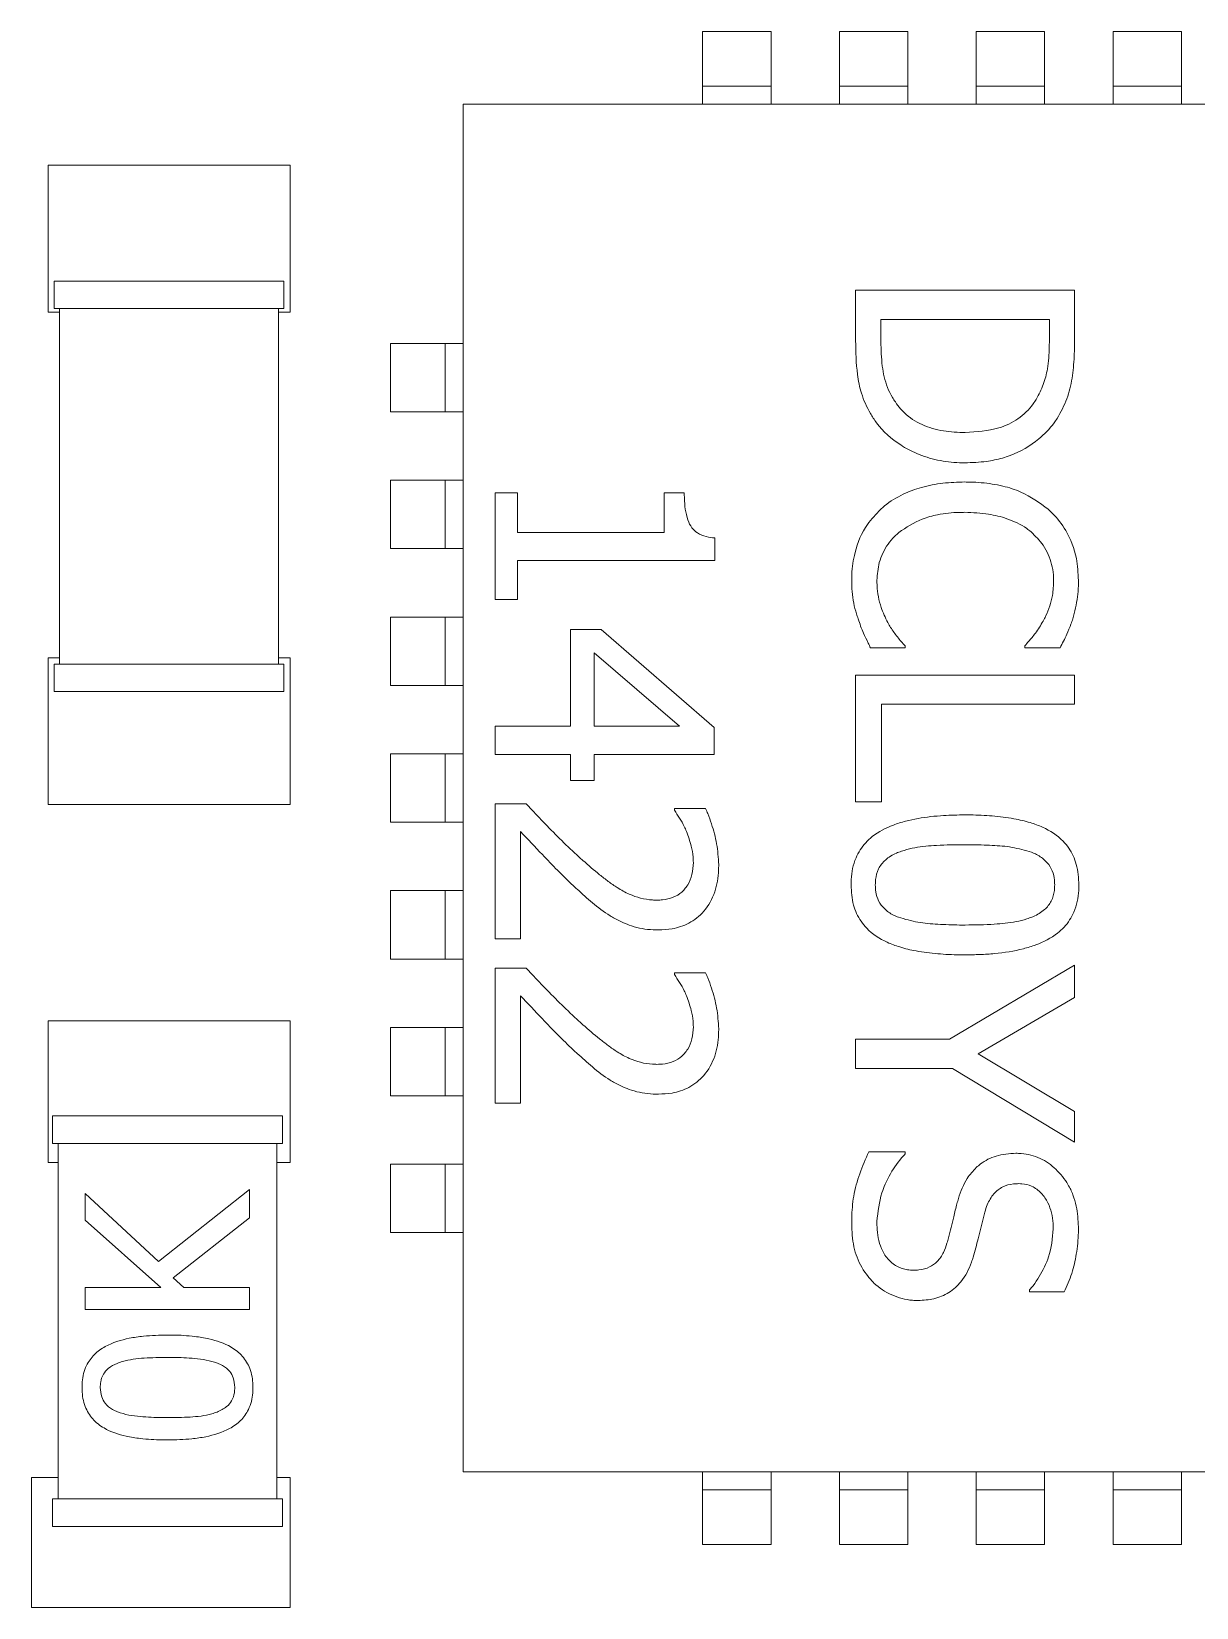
# Model space of a CAD drawing. Header units: millimetres. Extents: x 293 to 902, y 110 to 719.
# Drawn here: x 575.21 to 579.47, y 403.11 to 408.87 of the extents above; entities that cross this region are included whole.
import ezdxf

# ---------------------------------------------------------------- set-up
doc = ezdxf.new("R2010")
doc.units = ezdxf.units.MM

msp = doc.modelspace()

# ---------------------------------------------------------------- linework, layer by layer
at = {"color": 7, "linetype": 'Continuous', "lineweight": 15}
for p, q in [((577.9151, 408.8674), (577.6651, 408.8674)), ((577.6651, 408.6674), (577.6651, 408.8674)), ((577.9151, 408.8674), (577.9151, 408.6674)), ((578.4151, 408.8674), (578.1651, 408.8674)), ((578.1651, 408.6674), (578.1651, 408.8674)), ((578.4151, 408.8674), (578.4151, 408.6674)), ((578.9151, 408.8674), (578.6651, 408.8674)), ((578.6651, 408.6674), (578.6651, 408.8674)), ((578.9151, 408.8674), (578.9151, 408.6674)), ((579.4151, 408.8674), (579.1651, 408.8674)), ((579.1651, 408.6674), (579.1651, 408.8674)), ((579.4151, 408.8674), (579.4151, 408.6674)), ((577.9151, 408.6674), (577.6651, 408.6674)), ((577.6651, 408.6674), (577.6651, 408.6021)), ((577.9151, 408.6021), (577.9151, 408.6674)), ((578.4151, 408.6674), (578.1651, 408.6674)), ((578.1651, 408.6674), (578.1651, 408.6021)), ((578.4151, 408.6021), (578.4151, 408.6674)), ((578.9151, 408.6674), (578.6651, 408.6674)), ((578.6651, 408.6674), (578.6651, 408.6021)), ((578.9151, 408.6021), (578.9151, 408.6674)), ((579.4151, 408.6674), (579.1651, 408.6674)), ((579.1651, 408.6674), (579.1651, 408.6021)), ((579.4151, 408.6021), (579.4151, 408.6674)), ((576.7901, 403.6021), (576.7901, 408.6021)), ((576.7901, 408.6021), (581.7901, 408.6021)), ((575.2735, 408.379), (576.1578, 408.379)), ((575.2735, 407.8413), (575.2735, 408.379)), ((576.1578, 408.379), (576.1578, 407.8413)), ((576.1351, 407.9545), (575.2951, 407.9545)), ((575.2951, 407.8545), (575.2951, 407.9545)), ((576.1351, 407.9545), (576.1351, 407.8545)), ((578.2243, 407.9216), (579.0243, 407.9216)), ((578.2243, 407.7375), (578.2243, 407.9216)), ((579.0243, 407.9216), (579.0243, 407.7394)), ((575.2951, 407.8545), (576.1351, 407.8545)), ((575.3151, 406.5545), (575.3151, 407.8545)), ((576.1151, 407.8545), (576.1151, 406.5545)), ((575.3151, 407.8413), (575.2735, 407.8413)), ((576.1578, 407.8413), (576.1151, 407.8413)), ((578.3164, 407.7342), (578.3164, 407.8153)), ((578.3164, 407.8153), (578.9323, 407.8153)), ((578.9323, 407.8153), (578.9323, 407.7342)), ((576.5248, 407.7271), (576.5248, 407.4771)), ((576.5248, 407.7271), (576.7248, 407.7271)), ((576.7248, 407.7271), (576.7248, 407.4771)), ((576.7901, 407.7271), (576.7248, 407.7271)), ((576.7248, 407.4771), (576.5248, 407.4771)), ((576.7248, 407.4771), (576.7901, 407.4771)), ((576.5248, 407.2271), (576.5248, 406.9771)), ((576.5248, 407.2271), (576.7248, 407.2271)), ((576.7248, 407.2271), (576.7248, 406.9771)), ((576.7901, 407.2271), (576.7248, 407.2271)), ((576.9072, 407.1816), (576.9888, 407.1816)), ((576.9072, 406.7913), (576.9072, 407.1816)), ((576.9888, 407.1816), (576.9888, 407.0363)), ((577.525, 407.1816), (577.5982, 407.1816)), ((577.525, 407.0363), (577.525, 407.1816)), ((576.9888, 407.0363), (577.525, 407.0363)), ((577.7098, 407.0162), (577.7098, 406.9333)), ((576.7248, 406.9771), (576.5248, 406.9771)), ((576.7248, 406.9771), (576.7901, 406.9771)), ((577.7098, 406.9333), (576.9888, 406.9333)), ((576.9888, 406.9333), (576.9888, 406.7913)), ((576.9888, 406.7913), (576.9072, 406.7913)), ((576.5248, 406.7271), (576.5248, 406.4771)), ((576.5248, 406.7271), (576.7248, 406.7271)), ((576.7248, 406.7271), (576.7248, 406.4771)), ((576.7901, 406.7271), (576.7248, 406.7271)), ((577.182, 406.6811), (577.2948, 406.6811)), ((577.182, 406.3277), (577.182, 406.6811)), ((577.2948, 406.6811), (577.7072, 406.3232)), ((577.2683, 406.5968), (577.5807, 406.3277)), ((577.2683, 406.3277), (577.2683, 406.5968)), ((578.4059, 406.614), (578.2788, 406.614)), ((578.4059, 406.6217), (578.4059, 406.614)), ((578.8428, 406.614), (578.8428, 406.6224)), ((578.9712, 406.614), (578.8428, 406.614)), ((575.2735, 406.5781), (575.3151, 406.5781)), ((575.2735, 406.0425), (575.2735, 406.5781)), ((575.2951, 406.5545), (576.1351, 406.5545)), ((575.2951, 406.4545), (575.2951, 406.5545)), ((576.1151, 406.5781), (576.1578, 406.5781)), ((576.1351, 406.4545), (576.1351, 406.5545)), ((576.1578, 406.5781), (576.1578, 406.0425)), ((576.7248, 406.4771), (576.5248, 406.4771)), ((576.7248, 406.4771), (576.7901, 406.4771)), ((578.2243, 406.5148), (579.0243, 406.5148)), ((578.2243, 406.0512), (578.2243, 406.5148)), ((579.0243, 406.5148), (579.0243, 406.4085)), ((576.1351, 406.4545), (575.2951, 406.4545)), ((579.0243, 406.4085), (578.319, 406.4085)), ((578.319, 406.4085), (578.319, 406.0512)), ((576.9072, 406.3277), (577.182, 406.3277)), ((576.9072, 406.2247), (576.9072, 406.3277)), ((577.5807, 406.3277), (577.2683, 406.3277)), ((577.7072, 406.3232), (577.7072, 406.2247)), ((576.5248, 406.2271), (576.5248, 405.9771)), ((576.5248, 406.2271), (576.7248, 406.2271)), ((576.7901, 406.2271), (576.7248, 406.2271)), ((576.7248, 406.2271), (576.7248, 405.9771)), ((577.182, 406.2247), (576.9072, 406.2247)), ((577.182, 406.1294), (577.182, 406.2247)), ((577.7072, 406.2247), (577.2683, 406.2247)), ((577.2683, 406.2247), (577.2683, 406.1294)), ((577.2683, 406.1294), (577.182, 406.1294)), ((576.1578, 406.0425), (575.2735, 406.0425)), ((576.9072, 406.0438), (577.0206, 406.0438)), ((576.9072, 405.5504), (576.9072, 406.0438)), ((577.5619, 406.0269), (577.676, 406.0269)), ((577.5619, 406.0211), (577.5619, 406.0269)), ((578.319, 406.0512), (578.2243, 406.0512)), ((576.7248, 405.9771), (576.5248, 405.9771)), ((576.7248, 405.9771), (576.7901, 405.9771)), ((576.9999, 405.9433), (576.9999, 405.5504)), ((576.5248, 405.7271), (576.5248, 405.4771)), ((576.5248, 405.7271), (576.7248, 405.7271)), ((576.7901, 405.7271), (576.7248, 405.7271)), ((576.7248, 405.7271), (576.7248, 405.4771)), ((576.9999, 405.5504), (576.9072, 405.5504)), ((576.7248, 405.4771), (576.5248, 405.4771)), ((576.7248, 405.4771), (576.7901, 405.4771)), ((576.9072, 405.4435), (577.0206, 405.4435)), ((576.9072, 404.9501), (576.9072, 405.4435)), ((578.5673, 405.1838), (579.0243, 405.4542)), ((579.0243, 405.4542), (579.0243, 405.3362)), ((577.5619, 405.4208), (577.5619, 405.4266)), ((577.5619, 405.4266), (577.676, 405.4266)), ((576.9999, 405.343), (576.9999, 404.9501)), ((579.0243, 405.3362), (578.6723, 405.13)), ((575.2735, 405.2507), (576.1578, 405.2507)), ((575.2735, 404.7338), (575.2735, 405.2507)), ((576.1578, 405.2507), (576.1578, 404.7338)), ((576.5248, 405.2271), (576.5248, 404.9771)), ((576.5248, 405.2271), (576.7248, 405.2271)), ((576.7248, 405.2271), (576.7248, 404.9771)), ((576.7901, 405.2271), (576.7248, 405.2271)), ((578.2243, 405.1838), (578.5673, 405.1838)), ((578.2243, 405.0775), (578.2243, 405.1838)), ((578.6723, 405.13), (579.0243, 404.92)), ((578.5783, 405.0775), (578.2243, 405.0775)), ((579.0243, 404.8072), (578.5783, 405.0775)), ((576.7248, 404.9771), (576.5248, 404.9771)), ((576.7248, 404.9771), (576.7901, 404.9771)), ((576.9999, 404.9501), (576.9072, 404.9501)), ((579.0243, 404.92), (579.0243, 404.8072)), ((576.1298, 404.9034), (575.2898, 404.9034)), ((575.2898, 404.8034), (575.2898, 404.9034)), ((576.1298, 404.9034), (576.1298, 404.8034)), ((575.2898, 404.8034), (576.1298, 404.8034)), ((575.3098, 403.5034), (575.3098, 404.8034)), ((576.1098, 404.8034), (576.1098, 403.5034)), ((578.2723, 404.7728), (578.4059, 404.7728)), ((578.4059, 404.7728), (578.4059, 404.765)), ((575.3098, 404.7338), (575.2735, 404.7338)), ((576.1578, 404.7338), (576.1098, 404.7338)), ((576.5248, 404.7271), (576.5248, 404.4771)), ((576.5248, 404.7271), (576.7248, 404.7271)), ((576.7248, 404.7271), (576.7248, 404.4771)), ((576.7901, 404.7271), (576.7248, 404.7271)), ((575.6774, 404.3712), (576.0095, 404.6342)), ((576.0095, 404.6342), (576.0095, 404.5307)), ((575.4095, 404.6197), (575.6774, 404.3712)), ((575.4095, 404.5224), (575.4095, 404.6197)), ((575.6852, 404.2764), (575.4095, 404.5224)), ((576.0095, 404.5307), (575.7304, 404.3114)), ((576.7248, 404.4771), (576.5248, 404.4771)), ((576.7248, 404.4771), (576.7901, 404.4771)), ((575.7304, 404.3114), (575.7698, 404.2764)), ((575.4095, 404.2764), (575.6852, 404.2764)), ((575.4095, 404.1966), (575.4095, 404.2764)), ((575.7698, 404.2764), (576.0095, 404.2764)), ((576.0095, 404.2764), (576.0095, 404.1966)), ((578.8597, 404.26), (578.8597, 404.2678)), ((578.9867, 404.26), (578.8597, 404.26)), ((576.0095, 404.1966), (575.4095, 404.1966)), ((581.7901, 403.6021), (576.7901, 403.6021)), ((577.6651, 403.6021), (577.6651, 403.5369)), ((577.9151, 403.5369), (577.9151, 403.6021)), ((578.1651, 403.6021), (578.1651, 403.5369)), ((578.4151, 403.5369), (578.4151, 403.6021)), ((578.6651, 403.6021), (578.6651, 403.5369)), ((578.9151, 403.5369), (578.9151, 403.6021)), ((579.1651, 403.6021), (579.1651, 403.5369)), ((579.4151, 403.5369), (579.4151, 403.6021)), ((575.2129, 403.5818), (575.3098, 403.5818)), ((575.2129, 403.1068), (575.2129, 403.5818)), ((576.1098, 403.5818), (576.1578, 403.5818)), ((576.1578, 403.5818), (576.1578, 403.1068)), ((577.6651, 403.5369), (577.9151, 403.5369)), ((577.6651, 403.3369), (577.6651, 403.5369)), ((577.9151, 403.5369), (577.9151, 403.3369)), ((578.1651, 403.5369), (578.4151, 403.5369)), ((578.1651, 403.3369), (578.1651, 403.5369)), ((578.4151, 403.5369), (578.4151, 403.3369)), ((578.6651, 403.5369), (578.9151, 403.5369)), ((578.6651, 403.3369), (578.6651, 403.5369)), ((578.9151, 403.5369), (578.9151, 403.3369)), ((579.1651, 403.5369), (579.4151, 403.5369)), ((579.1651, 403.3369), (579.1651, 403.5369)), ((579.4151, 403.5369), (579.4151, 403.3369)), ((575.2898, 403.5034), (576.1298, 403.5034)), ((575.2898, 403.4034), (575.2898, 403.5034)), ((576.1298, 403.4034), (576.1298, 403.5034)), ((576.1298, 403.4034), (575.2898, 403.4034)), ((577.6651, 403.3369), (577.9151, 403.3369)), ((578.1651, 403.3369), (578.4151, 403.3369)), ((578.6651, 403.3369), (578.9151, 403.3369)), ((579.1651, 403.3369), (579.4151, 403.3369)), ((576.1578, 403.1068), (575.2129, 403.1068))]:
    msp.add_line(p, q, dxfattribs=at)
for points, knots in [([(578.2885, 407.4542), (578.2851, 407.4599), (578.2677, 407.4884), (578.2441, 407.5409), (578.2263, 407.6312), (578.2251, 407.6961), (578.2243, 407.7375)], [0, 0, 0, 0, 0.067889, 0.340766, 0.579261, 1, 1, 1, 1]), ([(579.0243, 407.7394), (579.0243, 407.7327), (579.0242, 407.6994), (579.0221, 407.6527), (579.0143, 407.5874), (578.9989, 407.5227), (578.9737, 407.4765), (578.9608, 407.4529)], [0, 0, 0, 0, 0.067223, 0.336292, 0.470803, 0.730157, 1, 1, 1, 1]), ([(578.3696, 407.5132), (578.3659, 407.5187), (578.3472, 407.5467), (578.3302, 407.5916), (578.3185, 407.661), (578.3172, 407.7043), (578.3164, 407.7342)], [0, 0, 0, 0, 0.086732, 0.4377, 0.611262, 1, 1, 1, 1]), ([(578.9323, 407.7342), (578.9322, 407.7276), (578.932, 407.6942), (578.9282, 407.6412), (578.9122, 407.5762), (578.8937, 407.5408), (578.8843, 407.5229)], [0, 0, 0, 0, 0.091177, 0.45661, 0.723747, 1, 1, 1, 1]), ([(578.625, 407.4017), (578.6183, 407.4017), (578.5849, 407.4021), (578.5245, 407.4084), (578.4483, 407.4351), (578.3972, 407.4753), (578.3757, 407.5047), (578.3696, 407.5132)], [0, 0, 0, 0, 0.068882, 0.345341, 0.62345, 0.892423, 1, 1, 1, 1]), ([(578.8843, 407.5229), (578.8807, 407.5173), (578.863, 407.4899), (578.8199, 407.4487), (578.7343, 407.4082), (578.6666, 407.4042), (578.625, 407.4017)], [0, 0, 0, 0, 0.066968, 0.326622, 0.585639, 1, 1, 1, 1]), ([(578.6237, 407.2908), (578.617, 407.2909), (578.5836, 407.2913), (578.5369, 407.2969), (578.4851, 407.3105), (578.4392, 407.3275), (578.3724, 407.3628), (578.3192, 407.4097), (578.2925, 407.4484), (578.2885, 407.4542)], [0, 0, 0, 0, 0.051611, 0.258733, 0.362051, 0.465377, 0.6368, 0.945505, 1, 1, 1, 1]), ([(578.9608, 407.4529), (578.957, 407.4474), (578.938, 407.4198), (578.8865, 407.3659), (578.8181, 407.3267), (578.7515, 407.3051), (578.6964, 407.2933), (578.6501, 407.2917), (578.6237, 407.2908)], [0, 0, 0, 0, 0.051327, 0.257971, 0.568124, 0.644351, 0.797059, 1, 1, 1, 1]), ([(578.3151, 407.1203), (578.3201, 407.1247), (578.3452, 407.147), (578.3949, 407.1769), (578.4674, 407.2036), (578.5434, 407.2184), (578.5967, 407.22), (578.6237, 407.2208)], [0, 0, 0, 0, 0.060321, 0.303299, 0.518064, 0.756535, 1, 1, 1, 1]), ([(578.6237, 407.2208), (578.6304, 407.2207), (578.6504, 407.2206), (578.6971, 407.218), (578.7595, 407.2084), (578.8453, 407.1812), (578.8962, 407.1443), (578.9284, 407.1209)], [0, 0, 0, 0, 0.061092, 0.183313, 0.428292, 0.638814, 1, 1, 1, 1]), ([(577.5982, 407.1816), (577.5983, 407.1749), (577.5987, 407.1414), (577.6037, 407.0966), (577.6236, 407.0535), (577.6475, 407.032), (577.6771, 407.0201), (577.6992, 407.0175), (577.7098, 407.0162)], [0, 0, 0, 0, 0.088265, 0.443955, 0.586044, 0.705648, 0.859622, 1, 1, 1, 1]), ([(578.2101, 406.8629), (578.2102, 406.8696), (578.2106, 406.9031), (578.2209, 406.9737), (578.2554, 407.0581), (578.2984, 407.1028), (578.3151, 407.1203)], [0, 0, 0, 0, 0.07005, 0.351575, 0.747062, 1, 1, 1, 1]), ([(578.6237, 407.1099), (578.617, 407.1099), (578.5836, 407.1096), (578.5309, 407.1043), (578.4537, 407.0837), (578.4096, 407.0545), (578.3819, 407.036)], [0, 0, 0, 0, 0.077668, 0.389199, 0.615332, 1, 1, 1, 1]), ([(578.8655, 407.0386), (578.8602, 407.0427), (578.8337, 407.0634), (578.7815, 407.0873), (578.7048, 407.1068), (578.6528, 407.1088), (578.6237, 407.1099)], [0, 0, 0, 0, 0.078031, 0.393199, 0.660708, 1, 1, 1, 1]), ([(578.9284, 407.1209), (578.9333, 407.1164), (578.9579, 407.0936), (579.0009, 407.0375), (579.0341, 406.9514), (579.0373, 406.8879), (579.0386, 406.861)], [0, 0, 0, 0, 0.068872, 0.346428, 0.722105, 1, 1, 1, 1]), ([(578.3819, 407.036), (578.3769, 407.0316), (578.3533, 407.0104), (578.3276, 406.9733), (578.3063, 406.9177), (578.3038, 406.8834), (578.3021, 406.8616)], [0, 0, 0, 0, 0.101373, 0.481734, 0.669807, 1, 1, 1, 1]), ([(578.9478, 406.8616), (578.9477, 406.8683), (578.9469, 406.9006), (578.935, 406.945), (578.9062, 406.9985), (578.8813, 407.023), (578.8655, 407.0386)], [0, 0, 0, 0, 0.099607, 0.481988, 0.671124, 1, 1, 1, 1]), ([(578.2334, 406.7203), (578.2314, 406.7266), (578.2252, 406.7457), (578.2164, 406.7787), (578.2106, 406.8202), (578.2102, 406.8486), (578.2101, 406.8629)], [0, 0, 0, 0, 0.13769, 0.413245, 0.704667, 1, 1, 1, 1]), ([(578.3021, 406.8616), (578.3022, 406.855), (578.3028, 406.8214), (578.3128, 406.7676), (578.333, 406.725), (578.3417, 406.7067)], [0, 0, 0, 0, 0.124049, 0.624444, 1, 1, 1, 1]), ([(578.9096, 406.7125), (578.9127, 406.7184), (578.922, 406.7361), (578.9342, 406.7673), (578.9461, 406.8112), (578.9472, 406.8431), (578.9478, 406.8616)], [0, 0, 0, 0, 0.128625, 0.386214, 0.643969, 1, 1, 1, 1]), ([(579.0386, 406.861), (579.0385, 406.8543), (579.0383, 406.8343), (579.0356, 406.8006), (579.0287, 406.7602), (579.0215, 406.7336), (579.0179, 406.7203)], [0, 0, 0, 0, 0.140195, 0.420776, 0.709411, 1, 1, 1, 1]), ([(578.2788, 406.614), (578.276, 406.62), (578.2676, 406.6382), (578.25, 406.6725), (578.2395, 406.7027), (578.2334, 406.7203)], [0, 0, 0, 0, 0.172859, 0.518596, 1, 1, 1, 1]), ([(578.3417, 406.7067), (578.3451, 406.7009), (578.3558, 406.6828), (578.3765, 406.6538), (578.396, 406.6325), (578.4059, 406.6217)], [0, 0, 0, 0, 0.1874954, 0.59158, 1, 1, 1, 1]), ([(578.8428, 406.6224), (578.8472, 406.6274), (578.8605, 406.6424), (578.885, 406.6708), (578.9007, 406.6974), (578.9096, 406.7125)], [0, 0, 0, 0, 0.1779292, 0.5338486, 1, 1, 1, 1]), ([(579.0179, 406.7203), (579.0157, 406.714), (579.0093, 406.695), (578.9944, 406.6592), (578.9797, 406.6306), (578.9712, 406.614)], [0, 0, 0, 0, 0.172084, 0.516417, 1, 1, 1, 1]), ([(577.0206, 406.0438), (577.0252, 406.0389), (577.048, 406.0147), (577.091, 405.9698), (577.1498, 405.9094), (577.192, 405.8702), (577.2132, 405.8506)], [0, 0, 0, 0, 0.073306, 0.366538, 0.683113, 1, 1, 1, 1]), ([(577.606, 405.9433), (577.6034, 405.9495), (577.5963, 405.9662), (577.5813, 405.9921), (577.5684, 406.0114), (577.5619, 406.0211)], [0, 0, 0, 0, 0.223386, 0.610463, 1, 1, 1, 1]), ([(577.676, 406.0269), (577.6788, 406.0209), (577.6872, 406.0027), (577.7015, 405.9599), (577.7193, 405.8982), (577.7224, 405.8476), (577.724, 405.8221)], [0, 0, 0, 0, 0.094543, 0.283685, 0.63821, 1, 1, 1, 1]), ([(578.2075, 405.7478), (578.2076, 405.7545), (578.2082, 405.7882), (578.2196, 405.8439), (578.2523, 405.8953), (578.2981, 405.9378), (578.3488, 405.9637), (578.4217, 405.9862), (578.4834, 405.9965), (578.556, 406.0029), (578.5976, 406.0035), (578.6237, 406.0039)], [0, 0, 0, 0, 0.036202, 0.182752, 0.301594, 0.360356, 0.520211, 0.604765, 0.774117, 0.858573, 1, 1, 1, 1]), ([(578.6237, 406.0039), (578.6304, 406.0039), (578.6637, 406.0038), (578.7237, 406.0011), (578.797, 405.9922), (578.8587, 405.9778), (578.9212, 405.9552), (578.9707, 405.9234), (579.0107, 405.8746), (579.036, 405.8207), (579.039, 405.7733), (579.0405, 405.7478)], [0, 0, 0, 0, 0.036106, 0.180596, 0.32517, 0.43528, 0.522462, 0.685395, 0.744613, 0.863033, 1, 1, 1, 1]), ([(577.2073, 405.732), (577.2024, 405.7365), (577.1779, 405.7591), (577.1349, 405.801), (577.0711, 405.8674), (577.0264, 405.9151), (576.9999, 405.9433)], [0, 0, 0, 0, 0.067519, 0.337632, 0.607729, 1, 1, 1, 1]), ([(577.6313, 405.8299), (577.6311, 405.8365), (577.6306, 405.8566), (577.6237, 405.8952), (577.6125, 405.9255), (577.606, 405.9433)], [0, 0, 0, 0, 0.171289, 0.514705, 1, 1, 1, 1]), ([(578.3825, 405.8678), (578.3888, 405.87), (578.4204, 405.8813), (578.467, 405.8891), (578.5414, 405.8942), (578.5892, 405.8947), (578.6237, 405.895)], [0, 0, 0, 0, 0.0820612, 0.4120658, 0.5761378, 1, 1, 1, 1]), ([(578.6237, 405.895), (578.6304, 405.895), (578.6637, 405.8949), (578.7211, 405.8927), (578.7968, 405.888), (578.8438, 405.8741), (578.8675, 405.8671)], [0, 0, 0, 0, 0.081162, 0.405906, 0.700357, 1, 1, 1, 1]), ([(577.2132, 405.8506), (577.2181, 405.8461), (577.2428, 405.8238), (577.2782, 405.7933), (577.3204, 405.7606), (577.3558, 405.7357), (577.4073, 405.7068), (577.4581, 405.6933), (577.4928, 405.6925), (577.4984, 405.6924)], [0, 0, 0, 0, 0.059937, 0.299739, 0.419631, 0.539556, 0.68854, 0.949194, 1, 1, 1, 1]), ([(578.2963, 405.7478), (578.2965, 405.7545), (578.2971, 405.7747), (578.3058, 405.8082), (578.3332, 405.8425), (578.3617, 405.8596), (578.3795, 405.8666), (578.3825, 405.8678)], [0, 0, 0, 0, 0.126484, 0.382208, 0.639139, 0.937731, 1, 1, 1, 1]), ([(578.8675, 405.8671), (578.8736, 405.8645), (578.8921, 405.8565), (578.9187, 405.8381), (578.9413, 405.8079), (578.9506, 405.7766), (578.9514, 405.7564), (578.9517, 405.7478)], [0, 0, 0, 0, 0.128031, 0.386116, 0.611398, 0.836492, 1, 1, 1, 1]), ([(577.724, 405.8221), (577.7239, 405.8154), (577.7234, 405.7819), (577.7138, 405.7211), (577.6757, 405.6513), (577.618, 405.6056), (577.5587, 405.5859), (577.5207, 405.5842), (577.5042, 405.5835)], [0, 0, 0, 0, 0.054682, 0.275096, 0.497792, 0.689032, 0.865086, 1, 1, 1, 1]), ([(577.5989, 405.732), (577.603, 405.7372), (577.6154, 405.7532), (577.6287, 405.7866), (577.6304, 405.815), (577.6313, 405.8299)], [0, 0, 0, 0, 0.190939, 0.57622, 1, 1, 1, 1]), ([(577.3441, 405.625), (577.3383, 405.6283), (577.3094, 405.645), (577.2633, 405.6808), (577.2255, 405.7154), (577.2073, 405.732)], [0, 0, 0, 0, 0.114976, 0.576318, 1, 1, 1, 1]), ([(577.4984, 405.6924), (577.5051, 405.6926), (577.5252, 405.6931), (577.5571, 405.7006), (577.584, 405.7162), (577.5956, 405.7285), (577.5989, 405.732)], [0, 0, 0, 0, 0.180148, 0.543296, 0.872157, 1, 1, 1, 1]), ([(578.6243, 405.4924), (578.6177, 405.4924), (578.5843, 405.4926), (578.5243, 405.4952), (578.4509, 405.5043), (578.3891, 405.5188), (578.3262, 405.5418), (578.2766, 405.5739), (578.2367, 405.623), (578.2119, 405.6764), (578.209, 405.7231), (578.2075, 405.7478)], [0, 0, 0, 0, 0.036163, 0.180882, 0.325686, 0.436574, 0.524364, 0.688706, 0.747943, 0.866308, 1, 1, 1, 1]), ([(578.3806, 405.6299), (578.3744, 405.6324), (578.3558, 405.6402), (578.3291, 405.6585), (578.3067, 405.6885), (578.2974, 405.7195), (578.2966, 405.7395), (578.2963, 405.7478)], [0, 0, 0, 0, 0.128838, 0.388702, 0.613955, 0.838949, 1, 1, 1, 1]), ([(579.0405, 405.7478), (579.0404, 405.7412), (579.0398, 405.7075), (579.0282, 405.6518), (578.995, 405.6006), (578.9486, 405.5582), (578.8968, 405.5321), (578.8189, 405.5084), (578.7499, 405.4979), (578.6785, 405.493), (578.6424, 405.4926), (578.6243, 405.4924)], [0, 0, 0, 0, 0.036269, 0.183164, 0.302151, 0.360975, 0.524212, 0.610972, 0.803729, 0.901744, 1, 1, 1, 1]), ([(578.9517, 405.7478), (578.9515, 405.7412), (578.9509, 405.721), (578.942, 405.6879), (578.9144, 405.6539), (578.887, 405.6379), (578.8705, 405.6312), (578.8687, 405.6305)], [0, 0, 0, 0, 0.13027, 0.393828, 0.651748, 0.962777, 1, 1, 1, 1]), ([(577.5042, 405.5835), (577.4976, 405.5836), (577.4641, 405.5841), (577.4081, 405.5934), (577.364, 405.6152), (577.3441, 405.625)], [0, 0, 0, 0, 0.119782, 0.602567, 1, 1, 1, 1]), ([(578.6243, 405.6013), (578.6177, 405.6013), (578.5843, 405.6014), (578.5269, 405.6036), (578.4512, 405.6091), (578.4043, 405.6229), (578.3806, 405.6299)], [0, 0, 0, 0, 0.081143, 0.40581, 0.700411, 1, 1, 1, 1]), ([(578.8687, 405.6305), (578.8625, 405.6282), (578.831, 405.6167), (578.7844, 405.6091), (578.709, 405.6024), (578.66, 405.6018), (578.6243, 405.6013)], [0, 0, 0, 0, 0.080939, 0.406284, 0.56808, 1, 1, 1, 1]), ([(577.0206, 405.4435), (577.0252, 405.4386), (577.048, 405.4143), (577.091, 405.3694), (577.1498, 405.3091), (577.192, 405.2699), (577.2132, 405.2503)], [0, 0, 0, 0, 0.073306, 0.366538, 0.68311, 1, 1, 1, 1]), ([(577.606, 405.343), (577.6034, 405.3491), (577.5963, 405.3659), (577.5813, 405.3918), (577.5684, 405.4111), (577.5619, 405.4208)], [0, 0, 0, 0, 0.2233907, 0.6104633, 1, 1, 1, 1]), ([(577.676, 405.4266), (577.6788, 405.4205), (577.6872, 405.4023), (577.7015, 405.3596), (577.7193, 405.2979), (577.7224, 405.2473), (577.724, 405.2217)], [0, 0, 0, 0, 0.094544, 0.283687, 0.638211, 1, 1, 1, 1]), ([(577.2073, 405.1316), (577.2024, 405.1362), (577.1779, 405.1588), (577.1349, 405.2006), (577.0711, 405.2671), (577.0264, 405.3147), (576.9999, 405.343)], [0, 0, 0, 0, 0.067519, 0.337631, 0.607727, 1, 1, 1, 1]), ([(577.6313, 405.2295), (577.6311, 405.2362), (577.6306, 405.2563), (577.6237, 405.2949), (577.6125, 405.3252), (577.606, 405.343)], [0, 0, 0, 0, 0.171291, 0.514707, 1, 1, 1, 1]), ([(577.2132, 405.2503), (577.2181, 405.2458), (577.2428, 405.2234), (577.2782, 405.193), (577.3204, 405.1603), (577.3558, 405.1354), (577.4073, 405.1065), (577.4581, 405.0929), (577.4928, 405.0922), (577.4984, 405.0921)], [0, 0, 0, 0, 0.059936, 0.299738, 0.41963, 0.539554, 0.688538, 0.949194, 1, 1, 1, 1]), ([(577.724, 405.2217), (577.7239, 405.2151), (577.7234, 405.1815), (577.7138, 405.1207), (577.6757, 405.051), (577.618, 405.0053), (577.5587, 404.9856), (577.5207, 404.9839), (577.5042, 404.9832)], [0, 0, 0, 0, 0.0546808, 0.2750997, 0.4977914, 0.6890321, 0.8650867, 1, 1, 1, 1]), ([(577.5989, 405.1316), (577.603, 405.1369), (577.6154, 405.1529), (577.6287, 405.1863), (577.6304, 405.2147), (577.6313, 405.2295)], [0, 0, 0, 0, 0.19092, 0.57622, 1, 1, 1, 1]), ([(577.3441, 405.0247), (577.3383, 405.028), (577.3094, 405.0447), (577.2633, 405.0805), (577.2255, 405.1151), (577.2073, 405.1316)], [0, 0, 0, 0, 0.114973, 0.576317, 1, 1, 1, 1]), ([(577.4984, 405.0921), (577.5051, 405.0923), (577.5252, 405.0928), (577.5571, 405.1003), (577.584, 405.1158), (577.5956, 405.1282), (577.5989, 405.1316)], [0, 0, 0, 0, 0.180145, 0.543294, 0.87214, 1, 1, 1, 1]), ([(577.5042, 404.9832), (577.4976, 404.9833), (577.4641, 404.9838), (577.4081, 404.993), (577.364, 405.0148), (577.3441, 405.0247)], [0, 0, 0, 0, 0.119783, 0.602564, 1, 1, 1, 1]), ([(578.2101, 404.5102), (578.2101, 404.5169), (578.2104, 404.5503), (578.215, 404.6122), (578.2375, 404.6937), (578.2606, 404.7463), (578.2723, 404.7728)], [0, 0, 0, 0, 0.073466, 0.367886, 0.680565, 1, 1, 1, 1]), ([(578.4059, 404.765), (578.4014, 404.7601), (578.3788, 404.7353), (578.3477, 404.6888), (578.3125, 404.6113), (578.3061, 404.5536), (578.3021, 404.518)], [0, 0, 0, 0, 0.073211, 0.36756, 0.610153, 1, 1, 1, 1]), ([(578.6652, 404.7151), (578.6702, 404.7195), (578.6915, 404.7378), (578.7396, 404.7623), (578.7854, 404.7654), (578.8098, 404.767)], [0, 0, 0, 0, 0.1277047, 0.5372974, 1, 1, 1, 1]), ([(578.8098, 404.767), (578.8164, 404.7668), (578.8468, 404.7661), (578.8887, 404.7552), (578.9297, 404.7316), (578.966, 404.7015), (578.9972, 404.662), (579.0196, 404.615), (579.0353, 404.5632), (579.0373, 404.5234), (579.0386, 404.4979)], [0, 0, 0, 0, 0.050851, 0.231529, 0.320915, 0.41024, 0.590033, 0.698199, 0.806308, 1, 1, 1, 1]), ([(578.5945, 404.5828), (578.5963, 404.5893), (578.6017, 404.6086), (578.6133, 404.6399), (578.6327, 404.6797), (578.6535, 404.7024), (578.6652, 404.7151)], [0, 0, 0, 0, 0.131812, 0.39569, 0.659897, 1, 1, 1, 1]), ([(578.8208, 404.6561), (578.8141, 404.6559), (578.7939, 404.6553), (578.7605, 404.6464), (578.7264, 404.619), (578.7065, 404.585), (578.6991, 404.5609), (578.6963, 404.5517)], [0, 0, 0, 0, 0.113433, 0.342816, 0.572871, 0.837026, 1, 1, 1, 1]), ([(578.9465, 404.4908), (578.9464, 404.4975), (578.9458, 404.5298), (578.9352, 404.5769), (578.9046, 404.623), (578.8707, 404.6482), (578.8404, 404.6556), (578.8244, 404.656), (578.8208, 404.6561)], [0, 0, 0, 0, 0.086393, 0.419958, 0.605685, 0.792939, 0.952611, 1, 1, 1, 1]), ([(578.5582, 404.4383), (578.56, 404.4447), (578.5653, 404.464), (578.5736, 404.4963), (578.5832, 404.5382), (578.5905, 404.567), (578.5945, 404.5828)], [0, 0, 0, 0, 0.134164, 0.40253, 0.67086, 1, 1, 1, 1]), ([(578.2827, 404.3015), (578.2783, 404.3065), (578.2561, 404.3318), (578.2324, 404.3735), (578.2126, 404.4397), (578.2111, 404.4817), (578.2101, 404.5102)], [0, 0, 0, 0, 0.0884364, 0.4459046, 0.6233221, 1, 1, 1, 1]), ([(578.3021, 404.518), (578.3022, 404.5114), (578.3028, 404.4778), (578.3105, 404.4289), (578.3395, 404.3799), (578.3732, 404.3521), (578.4076, 404.3409), (578.4284, 404.34), (578.4357, 404.3397)], [0, 0, 0, 0, 0.079845, 0.40272, 0.576495, 0.750936, 0.913184, 1, 1, 1, 1]), ([(578.6963, 404.5517), (578.6946, 404.5453), (578.6895, 404.526), (578.6814, 404.4936), (578.6701, 404.4451), (578.6603, 404.41), (578.6542, 404.3877)], [0, 0, 0, 0, 0.118089, 0.354289, 0.590477, 1, 1, 1, 1]), ([(578.8597, 404.2678), (578.8641, 404.2728), (578.8861, 404.2981), (578.9094, 404.3393), (578.9393, 404.408), (578.9435, 404.4561), (578.9465, 404.4908)], [0, 0, 0, 0, 0.082075, 0.412575, 0.57681, 1, 1, 1, 1]), ([(579.0386, 404.4979), (579.0385, 404.4913), (579.0382, 404.4579), (579.0327, 404.4006), (579.0159, 404.327), (578.9965, 404.2825), (578.9867, 404.26)], [0, 0, 0, 0, 0.081483, 0.40808, 0.700987, 1, 1, 1, 1]), ([(578.4357, 404.3397), (578.4424, 404.3399), (578.4625, 404.3406), (578.4936, 404.3486), (578.5254, 404.3712), (578.5463, 404.4026), (578.5544, 404.4269), (578.5582, 404.4383)], [0, 0, 0, 0, 0.117192, 0.354026, 0.550529, 0.789661, 1, 1, 1, 1]), ([(578.6542, 404.3877), (578.6521, 404.3814), (578.6417, 404.3494), (578.6171, 404.3007), (578.5669, 404.2554), (578.5113, 404.2323), (578.472, 404.23), (578.4525, 404.2289)], [0, 0, 0, 0, 0.072097, 0.363449, 0.576821, 0.78998, 1, 1, 1, 1]), ([(578.4525, 404.2289), (578.4459, 404.2291), (578.4131, 404.2299), (578.3551, 404.2457), (578.3065, 404.2766), (578.2856, 404.2985), (578.2827, 404.3015)], [0, 0, 0, 0, 0.105845, 0.519845, 0.934258, 1, 1, 1, 1]), ([(575.3974, 403.9112), (575.3975, 403.9179), (575.3982, 403.9452), (575.4089, 403.9889), (575.4407, 404.0334), (575.4937, 404.0706), (575.5567, 404.0896), (575.6334, 404.1011), (575.6801, 404.1021), (575.7095, 404.1028)], [0, 0, 0, 0, 0.048405, 0.19801, 0.317891, 0.437341, 0.661614, 0.786805, 1, 1, 1, 1]), ([(575.7095, 404.1028), (575.7162, 404.1028), (575.7496, 404.1026), (575.8005, 404.0995), (575.8724, 404.0878), (575.9342, 404.0676), (575.9857, 404.0276), (576.0149, 403.9787), (576.0219, 403.9374), (576.0221, 403.9142), (576.0222, 403.9112)], [0, 0, 0, 0, 0.048247, 0.2414353, 0.3682117, 0.5757943, 0.7036109, 0.8321124, 0.9781296, 1, 1, 1, 1]), ([(575.464, 403.9112), (575.4643, 403.9179), (575.4649, 403.9345), (575.4734, 403.9596), (575.4948, 403.9842), (575.5147, 403.9938), (575.5262, 403.9992)], [0, 0, 0, 0, 0.173933, 0.429992, 0.672533, 1, 1, 1, 1]), ([(575.5262, 403.9992), (575.5325, 404.0015), (575.5641, 404.0127), (575.6263, 404.0197), (575.6813, 404.0206), (575.7095, 404.0211)], [0, 0, 0, 0, 0.1080117, 0.5427701, 1, 1, 1, 1]), ([(575.7095, 404.0211), (575.7162, 404.0211), (575.7495, 404.021), (575.7969, 404.0188), (575.8517, 404.0125), (575.8787, 404.004), (575.8923, 403.9997)], [0, 0, 0, 0, 0.10817, 0.541128, 0.768843, 1, 1, 1, 1]), ([(575.8923, 403.9997), (575.8985, 403.9971), (575.9152, 403.99), (575.9367, 403.9728), (575.9532, 403.9442), (575.9547, 403.9233), (575.9556, 403.9112)], [0, 0, 0, 0, 0.172211, 0.4663879, 0.6923751, 1, 1, 1, 1]), ([(575.71, 403.7192), (575.7033, 403.7192), (575.67, 403.7194), (575.6192, 403.7224), (575.5474, 403.734), (575.4857, 403.7539), (575.4341, 403.7938), (575.4049, 403.8427), (575.3977, 403.8843), (575.3974, 403.9079), (575.3974, 403.9112)], [0, 0, 0, 0, 0.0481678, 0.2410464, 0.3667489, 0.5740092, 0.7013062, 0.8292567, 0.9758763, 1, 1, 1, 1]), ([(575.5272, 403.8218), (575.5211, 403.8245), (575.5042, 403.8319), (575.4823, 403.8495), (575.4662, 403.8786), (575.4648, 403.8994), (575.464, 403.9112)], [0, 0, 0, 0, 0.171114, 0.473154, 0.698996, 1, 1, 1, 1]), ([(576.0222, 403.9112), (576.022, 403.9046), (576.0213, 403.8769), (576.0107, 403.8328), (575.9786, 403.7879), (575.9257, 403.7509), (575.863, 403.7322), (575.7864, 403.7208), (575.7396, 403.7198), (575.71, 403.7192)], [0, 0, 0, 0, 0.048316, 0.200234, 0.320062, 0.439477, 0.661539, 0.785788, 1, 1, 1, 1]), ([(575.9556, 403.9112), (575.9553, 403.9045), (575.9546, 403.8877), (575.9462, 403.8621), (575.924, 403.8366), (575.9031, 403.8269), (575.8909, 403.8213)], [0, 0, 0, 0, 0.168908, 0.424087, 0.664266, 1, 1, 1, 1]), ([(575.71, 403.8009), (575.7033, 403.8009), (575.67, 403.801), (575.6227, 403.8031), (575.5678, 403.8089), (575.5408, 403.8174), (575.5272, 403.8218)], [0, 0, 0, 0, 0.108198, 0.541211, 0.768719, 1, 1, 1, 1]), ([(575.8909, 403.8213), (575.8846, 403.8191), (575.8529, 403.808), (575.7915, 403.8017), (575.7373, 403.8011), (575.71, 403.8009)], [0, 0, 0, 0, 0.109502, 0.55085, 1, 1, 1, 1])]:
    msp.add_open_spline(points, degree=3, knots=knots, dxfattribs=at)

doc.saveas('drawing.dxf')
